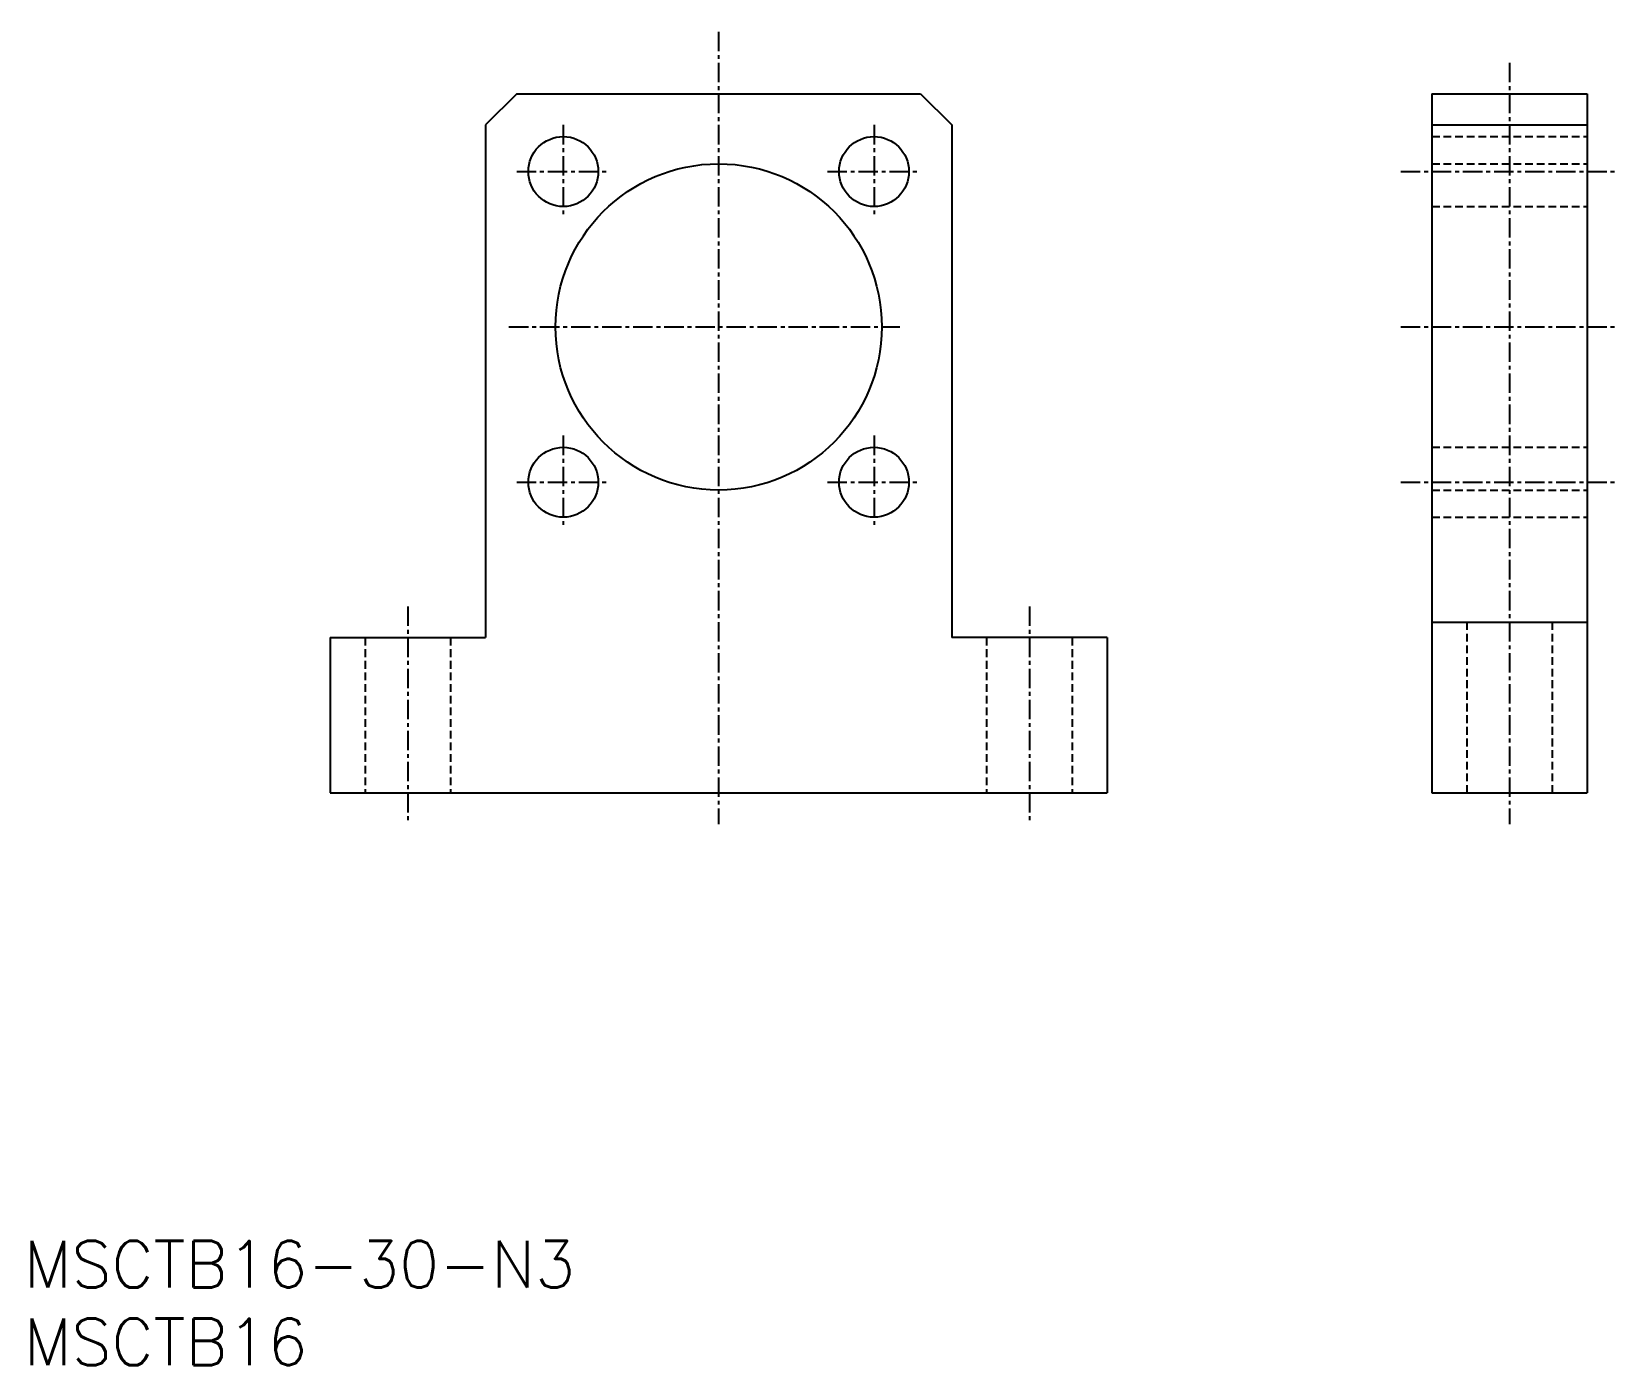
# Model space of a CAD drawing. Extents: x 78 to 180, y 26 to 112.
import ezdxf
from ezdxf.enums import TextEntityAlignment as Align

# ---------------------------------------------------------------- set-up
doc = ezdxf.new("R2010")
doc.units = 0
doc.linetypes.add('CENTER', pattern=[2, 1.25, -0.25, 0.25, -0.25])
doc.linetypes.add('DASHED', pattern=[0.75, 0.5, -0.25])
doc.layers.get('0').update_dxf_attribs({"linetype": 'CONTINUOUS'})
doc.layers.add('CENTER', color=1, linetype='CENTER')
doc.styles.get("Standard").update_dxf_attribs({"font": 'txt.shx', "bigfont": 'extfont.shx'})

msp = doc.modelspace()

# ---------------------------------------------------------------- linework, layer by layer
at = {"color": 7, "linetype": 'CONTINUOUS'}
for p, q in [((109.09, 108.1), (107.09, 106.1)), ((109.09, 108.1), (135.09, 108.1)), ((135.09, 108.1), (137.09, 106.1)), ((168, 108.1), (178, 108.1)), ((168, 108.1), (168, 63.1)), ((178, 108.1), (178, 63.1)), ((107.09, 106.1), (107.09, 73.1)), ((137.09, 106.1), (137.09, 73.1)), ((168, 106.1), (178, 106.1)), ((168, 74.1), (178, 74.1)), ((97.09, 73.1), (97.09, 63.1)), ((97.09, 73.1), (107.09, 73.1)), ((147.09, 73.1), (137.09, 73.1)), ((147.09, 73.1), (147.09, 63.1)), ((97.09, 63.1), (147.09, 63.1)), ((168, 63.1), (178, 63.1))]:
    msp.add_line(p, q, dxfattribs=at)
at = {"color": 3, "linetype": 'DASHED'}
for p, q in [((168, 105.35), (178, 105.35)), ((168, 103.6), (178, 103.6)), ((168, 100.85), (178, 100.85)), ((168, 85.35), (178, 85.35)), ((168, 82.6), (178, 82.6)), ((168, 80.85), (178, 80.85)), ((170.25, 74.1), (170.25, 63.1)), ((175.75, 74.1), (175.75, 63.1)), ((99.34, 73.1), (99.34, 63.1)), ((104.84, 73.1), (104.84, 63.1)), ((139.34, 73.1), (139.34, 63.1)), ((144.84, 73.1), (144.84, 63.1))]:
    msp.add_line(p, q, dxfattribs=at)
at = {"color": 7, "linetype": 'CONTINUOUS'}
for centre, radius in [((112.09, 103.1), 2.25), ((132.09, 103.1), 2.25), ((122.09, 93.1), 10.5), ((112.09, 83.1), 2.25), ((132.09, 83.1), 2.25)]:
    msp.add_circle(centre, radius, dxfattribs=at)
at = {"layer": 'CENTER', "color": 1, "linetype": 'CENTER'}
for p, q in [((122.09, 112.1), (122.09, 61.1)), ((173, 110.1), (173, 61.1)), ((112.09, 106.1), (112.09, 100.1)), ((132.09, 106.1), (132.09, 100.1)), ((109.09, 103.1), (115.09, 103.1)), ((129.09, 103.1), (135.09, 103.1)), ((166, 103.1), (180, 103.1)), ((108.59, 93.1), (133.75, 93.1)), ((166, 93.1), (180, 93.1)), ((112.09, 86.1), (112.09, 80.1)), ((132.09, 86.1), (132.09, 80.1)), ((109.09, 83.1), (115.09, 83.1)), ((129.09, 83.1), (135.09, 83.1)), ((166, 83.1), (180, 83.1)), ((102.09, 75.1), (102.09, 61.1)), ((142.09, 75.1), (142.09, 61.1))]:
    msp.add_line(p, q, dxfattribs=at)

# ---------------------------------------------------------------- texts
at = {"color": 7, "linetype": 'CONTINUOUS'}
for s, p in [('MSCTB16-30-N3', (77.36, 32.76)), ('MSCTB16', (77.36, 27.76))]:
    msp.add_text(s, height=3, dxfattribs=at).set_placement(p, align=Align.MIDDLE_LEFT)

doc.saveas('drawing.dxf')
